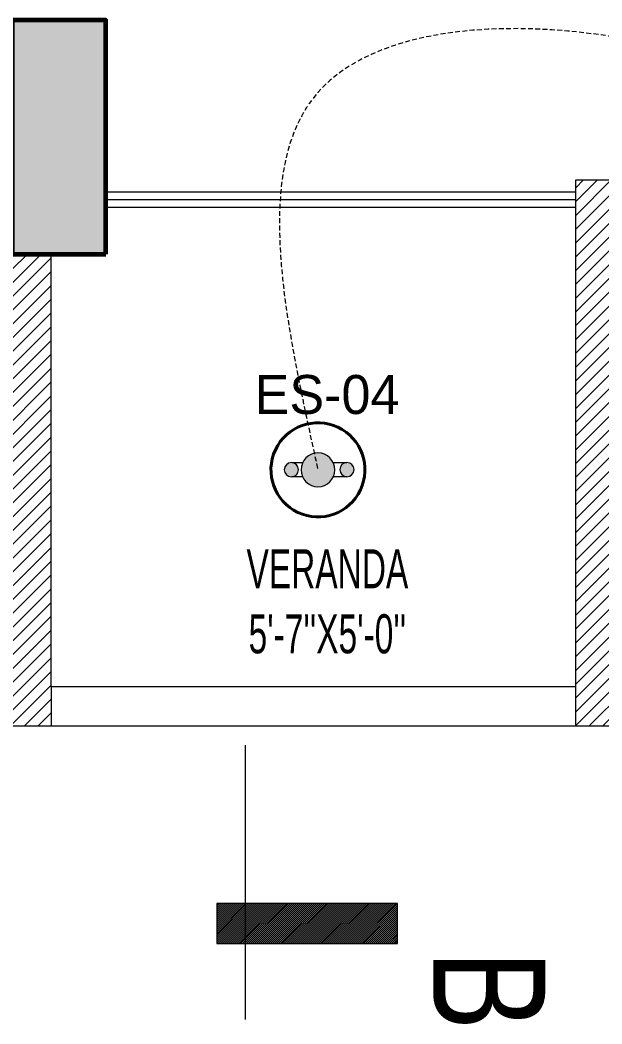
# Model space of a CAD drawing. Header units: inches. Extents: x 109699 to 44449955, y -10987 to 15824140.
# Drawn here: x 197768.4 to 197843, y -4297.2 to -4168.5 of the extents above; entities that cross this region are included whole.
import ezdxf

# ---------------------------------------------------------------- set-up
doc = ezdxf.new("R2010")
doc.units = ezdxf.units.IN
doc.header["$LTSCALE"] = 5
doc.header["$MEASUREMENT"] = 0
doc.linetypes.add('DASHDOT', pattern=[1, 0.5, -0.25, 0, -0.25])
doc.linetypes.add('DASHED2', pattern=[0.375, 0.25, -0.125])
doc.layers.get('0').update_dxf_attribs({"color": 123})
for name, color, linetype, lineweight in [('@NORMAL', 7, 'Continuous', 5), ('cloumn', 253, 'Continuous', 60), ('E-Con-Point', 5, 'DASHED2', 13), ('E-ES-Energy Saver-Light', 140, 'Continuous', 13), ('glass', 140, 'Continuous', 18), ('ha', 252, 'Continuous', 5), ('SB', 1, 'DASHDOT', 20), ('Text', 7, 'Continuous', 0), ('WALL', 8, 'Continuous', 53), ('WALL HATCH', 251, 'Continuous', 13), ('WALL-1', 8, 'Continuous', 9)]:
    doc.layers.add(name, color=color, linetype=linetype, lineweight=lineweight)
doc.layers.add('T', color=8, linetype='Continuous')
doc.styles.add('ARIAL', font='arial.ttf', dxfattribs={"width": 0.8, "height": 48})
doc.styles.get("Standard").update_dxf_attribs({"font": 'times.ttf'})
doc.styles.add('style2', font='ARIALN.TTF', dxfattribs={"width": 0.75, "height": 3})
pattern_1 = [(44.99999999999984, (180288.0057856818, 2542407.827886132), (-0.8838834764831834, 0.8838834764831853), [])]

# ---------------------------------------------------------------- blocks, each defined once
blk = doc.blocks.new('coloumn-01')
at = {"layer": 'ha'}
h = blk.add_hatch(dxfattribs=at)
h.set_pattern_fill('AR-CONC', color=256, scale=0.5)
h.set_pattern_definition([(49.99999999999999, (0, 0), (3.586300913003767, -0.3137606749129755), [0.375, -4.125]), (355, (0, 0), (-0.693756668065, 3.760960668500059), [0.3, -3.3]), (100.45144446, (0.298858405, -0.02614672), (2.89254423363556, 3.447199954843147), [0.3187009599999999, -3.505710559999999]), (46.18420000000001, (0, 1), (5.336206653357862, -0.8275964039653827), [0.5625, -6.1875]), (96.63563549, (0.444683725, 0.931033465), (4.673309728371142, 4.870593003872752), [0.47805171, -5.258568799999999]), (351.1841639899999, (0, 1), (4.673309725273866, 4.870593001349951), [0.45, -4.950000005]), (21, (0.5, 0.75), (2.984535260592308, -2.013094453326694), [0.375, -4.125]), (326.0000000000001, (0.5, 0.75), (1.216576659607909, 3.625750225234265), [0.3, -3.3]), (71.45144474, (0.74871127, 0.58224213), (4.201111883649856, 1.612655764031769), [0.31870095, -3.50571056]), (37.50000000000001, (0, 0), (0.06079927658645334, 1.664469269156557), [0, -3.26, 0, -3.35, 0, -3.3125]), (7.499999999999999, (0, 0), (1.315347687210743, 1.972058559411801), [0, -1.91, 0, -3.185, 0, -1.2625]), (327.5, (-1.115, 0), (2.669112180862045, -0.1127743586718988), [0, -1.25, 0, -3.9, 0, -5.175]), (317.5, (-1.615, 0), (2.915930846711931, 0.5005249116615886), [0, -1.625, 0, -2.59, 0, -3.675])])
h.paths.add_polyline_path([(32128.44739975178, -2546319.049243456), (32092.44739975178, -2546319.049243456), (32092.44739975178, -2546331.049243456), (32128.44739975178, -2546331.049243456)])
h.paths.add_polyline_path([(32128.44739975189, -2546617.132962178), (32098.44739975189, -2546617.132962178), (32098.44739975189, -2546629.132962178), (32128.44739975189, -2546629.132962178)])
h.paths.add_polyline_path([(31978.51966727065, -2546605.132962178), (31966.51966727065, -2546605.132962178), (31966.51966727065, -2546635.132962178), (31978.51966727065, -2546635.132962178)])
h.paths.add_polyline_path([(31821.20333333506, -2546605.132962178), (31809.20333333506, -2546605.132962178), (31809.20333333506, -2546635.132962178), (31821.20333333506, -2546635.132962178)])
h.paths.add_polyline_path([(31689.20328743063, -2546611.133238418), (31677.20328743063, -2546611.133238418), (31677.20328743063, -2546635.133238418), (31689.20328743063, -2546635.133238418)])
h.paths.add_polyline_path([(31417.20347832461, -2546611.132962178), (31405.20347832461, -2546611.132962178), (31405.20347832461, -2546635.132962178), (31417.20347832461, -2546635.132962178)])
h.paths.add_polyline_path([(31435.20347912709, -2546415.348983645), (31405.20347912709, -2546415.348983645), (31405.20347912709, -2546427.348983645), (31435.20347912709, -2546427.348983645)])
h.paths.add_polyline_path([(31633.74647668525, -2546415.348983645), (31603.74647668525, -2546415.348983645), (31603.74647668525, -2546427.348983645), (31633.74647668525, -2546427.348983645)])
h.paths.add_polyline_path([(31821.20245073218, -2546319.049243455), (31809.20245073218, -2546319.049243455), (31809.20245073218, -2546349.049243455), (31821.20245073218, -2546349.049243455)])
h.paths.add_polyline_path([(31996.51966727068, -2546319.049243455), (31966.51966727068, -2546319.049243455), (31966.51966727068, -2546331.049243455), (31996.51966727068, -2546331.049243455)])
h.paths.add_polyline_path([(31581.74648750067, -2546291.049243452), (31541.74648750067, -2546291.049243452), (31541.74648750067, -2546301.049243452), (31581.74648750067, -2546301.049243452)])
h.paths.add_polyline_path([(31485.74647668505, -2546261.049243452), (31475.74647668505, -2546261.049243452), (31475.74647668505, -2546301.049243452), (31485.74647668505, -2546301.049243452)])
h.paths.add_polyline_path([(31581.74648750064, -2546206.049278549), (31521.74648750064, -2546206.049278549), (31521.74648750064, -2546216.049243455), (31581.74648750064, -2546216.049243455)])
h.paths.add_polyline_path([(31435.20347595899, -2546206.049243455), (31405.20347595899, -2546206.049243455), (31405.20347595899, -2546218.049243455), (31435.20347595899, -2546218.049243455)])
h.paths.add_polyline_path([(31435.20347912709, -2546094.049243455), (31405.20347912709, -2546094.049243455), (31405.20347912709, -2546106.049243455), (31435.20347912709, -2546106.049243455)])
h.paths.add_polyline_path([(31583.74647668522, -2546094.049243455), (31547.74647668522, -2546094.049243455), (31547.74647668522, -2546106.049243455), (31583.74647668522, -2546106.049243455)])
h.paths.add_polyline_path([(31775.41359277777, -2546094.049243455), (31763.41359277777, -2546094.049243455), (31763.41359277777, -2546124.049243455), (31775.41359277777, -2546124.049243455)])
h.paths.add_polyline_path([(32059.80123907101, -2546094.049243455), (32047.80123907101, -2546094.049243455), (32047.80123907101, -2546124.049243455), (32059.80123907101, -2546124.049243455)])
h.paths.add_polyline_path([(32058.06771510976, -2545913.633020405), (32028.06771510976, -2545913.633020405), (32028.06771510976, -2545925.633020405), (32058.06771510976, -2545925.633020405)])
h.paths.add_polyline_path([(32048.06771510973, -2545722.712815279), (32036.06771510973, -2545722.712815279), (32036.06771510973, -2545746.712815279), (32048.06771510973, -2545746.712815279)])
h.paths.add_polyline_path([(31799.41359277774, -2545913.633020405), (31763.41359277774, -2545913.633020405), (31763.41359277774, -2545925.633020405), (31799.41359277774, -2545925.633020405)])
h.paths.add_polyline_path([(31591.53986684192, -2545945.049243456), (31561.31223659915, -2545945.049243456), (31561.31223659915, -2545957.049243456), (31591.53986684192, -2545957.049243456)])
h.paths.add_polyline_path([(31435.20347912709, -2545945.049243456), (31405.20347912709, -2545945.049243456), (31405.20347912709, -2545957.049243456), (31435.20347912709, -2545957.049243456)])
h.paths.add_polyline_path([(31429.2035252499, -2545715.383477275), (31405.2035252499, -2545715.383477275), (31405.2035252499, -2545727.383477275), (31429.2035252499, -2545727.383477275)])
h.paths.add_polyline_path([(31605.53986684192, -2545715.383237123), (31581.53986684192, -2545715.383237123), (31581.53986684192, -2545727.383237123), (31605.53986684192, -2545727.383237123)])
h.paths.add_polyline_path([(31775.41359277774, -2545711.610186095), (31763.41359277774, -2545711.610186095), (31763.41359277774, -2545735.610186095), (31775.41359277774, -2545735.610186095)])
at = {"layer": 'cloumn', "elevation": -16.98928691961896}
blk.add_lwpolyline([(31821.20333333506, -2546635.132962178), (31821.20333333506, -2546605.132962178), (31809.20333333506, -2546605.132962178), (31809.20333333506, -2546635.132962178)], close=True, dxfattribs=at)
blk = doc.blocks.new('365+')
at = {"layer": 'WALL HATCH'}
h = blk.add_hatch(dxfattribs=at)
h.set_pattern_fill('ANSI31', color=256, scale=2.4, angle=-90.00000000000001)
h.set_pattern_definition([(315, (216545.5605739754, -27473.04785516445), (0.2121320343559642, 0.2121320343559642), [])])
h.paths.add_polyline_path([(143098.0825064929, -14530.11919080681), (143106.6504531631, -14530.11919080681), (143106.6504531631, -14568.79962854285), (143098.0825064929, -14568.79962854285)])
at = {"layer": 'Text', "ltscale": 0.5}
blk.add_lwpolyline([(143106.6504531631, -14568.79962854285), (143106.6504531631, -14530.11919080681), (143098.0825064929, -14530.11919080681), (143098.0825064929, -14568.79962854285)], close=True, dxfattribs=at)
blk.add_lwpolyline([(143064.2585997115, -14562.72299100272), (143122.8752751347, -14562.72299100272)], dxfattribs=at)
blk = doc.blocks.new('A$C63FA2F8C')
at = {"linetype": 'ByBlock', "ltscale": 0.5}
h = blk.add_hatch(color=256, dxfattribs=at)
h.dxf.hatch_style = 1
h.paths.add_polyline_path([(337.2288066126173, 261.8435315283132, 1), (186.444764951407, 261.8435315283132, 1)])
h.paths.add_polyline_path([(174.7543875355803, 261.112525689078, 1), (111.9624450998782, 261.112525689078, 1)])
h.paths.add_polyline_path([(359.7620794158132, 260.9155295394245, 1), (422.5540218515153, 260.9155295394245, 1)])
at = {"ltscale": 2}
for p, q in [((193.2174023309955, 293.0739176886738), (145.2272237805882, 293.0739176886738)), ((391.274980574695, 293.0739176886738), (330.4561692330288, 293.0739176886738)), ((193.5781424691202, 229.8323706932948), (145.2272237805882, 229.8323706932948)), ((391.274980574695, 229.8323706932948), (330.0954290949041, 229.8323706932948))]:
    blk.add_line(p, q, dxfattribs=at)
for centre, radius in [((261.8367857820122, 261.8435315283132), 75.39202083060518), ((143.3584163177293, 261.112525689078), 31.39597121785105), ((391.1580506336642, 260.9155295394245), 31.39597121785105)]:
    blk.add_circle(centre, radius, dxfattribs=at)
at = {"lineweight": 40}
blk.add_ellipse((261.8367857820122, 261.8435315283132), major_axis=(-89.30196609760064, 189.4862523083066), ratio=0.9999999999956461, start_param=-1.547953900145618, end_param=4.735231407033968, dxfattribs=at)

msp = doc.modelspace()

# ---------------------------------------------------------------- hatches: boundary and pattern name
at = {"layer": '@NORMAL'}
h = msp.add_hatch(dxfattribs=at)
h.set_pattern_fill('ANSI31', scale=10, angle=-7.63333123551244e-14, style=0)
h.set_pattern_definition(pattern_1)
h.paths.add_polyline_path([(197772.35603647, -4198.507428802344), (197767.3560211694, -4198.507428801879), (197767.3560211694, -4224.006718807648), (197767.3561014998, -4224.006718808114), (197767.3561907608, -4259.007487029097), (197772.3561907609, -4259.007487029097), (197772.3561907609, -4254.007487029097), (197772.3561780095, -4254.007487029097)])
h.paths.add_polyline_path([(197767.3560211694, -4219.005408094059), (197755.3564321727, -4219.006559529136), (197755.3561015006, -4224.006718808114), (197767.3560211694, -4224.006718807648)])
h.paths.add_polyline_path([(198106.672355105, -4154.987249040305), (198101.672355105, -4154.987249040305), (198101.672355105, -4187.507428802344), (198086.6000875862, -4187.507428802344), (198086.6000875862, -4192.507428801879), (198106.672355105, -4192.507428801879)])
h = msp.add_hatch(dxfattribs=at)
h.set_pattern_fill('ANSI31', scale=10, angle=-7.63333123551244e-14, style=0)
h.set_pattern_definition(pattern_1)
h.paths.add_polyline_path([(197987.672355105, -4189.007487029097), (197936.672355105, -4189.007487028632), (197936.672355105, -4194.007487029097), (197987.6676232854, -4194.007487029097), (197987.6676232854, -4194.005344793926), (197987.672355105, -4194.005344793926)])
h.paths.add_polyline_path([(197924.672355105, -4189.007487029097), (197874.672355105, -4189.007487029097), (197874.672355105, -4194.007487029097), (197874.6770869246, -4194.007487029097), (197924.672355105, -4194.007487029097)])
h.paths.add_polyline_path([(197844.672355105, -4189.007487029097), (197839.672355105, -4189.007487029097), (197839.672355105, -4194.007438624538), (197839.672355105, -4194.007487029097), (197839.672355105, -4259.007487029097), (197869.672355105, -4259.007487029097), (197874.672355105, -4259.007487029097), (197874.672355105, -4254.007487029097), (197844.672355105, -4254.007487028632)])

# ---------------------------------------------------------------- linework, layer by layer
for p, q in [((197839.672355105, -4194.007487029097, 0.4632158499592727), (197839.672355105, -4189.007487029097, 0.4632158499592727)), ((197839.672355105, -4194.007438624538, 0.4632158499592727), (197839.672355105, -4189.007487029097, 0.5632158499592741))]:
    msp.add_line(p, q, dxfattribs=at)
at = {"layer": 'E-Con-Point', "ltscale": 0.5}
msp.add_spline([(197881.2644607783, -4186.028690765797), (197864.796875, -4176.5), (197806.5773434423, -4177.787361460378), (197806.576804842, -4226.172867511348, 0.1715806327921996)], degree=3, dxfattribs=at)
at = {"layer": 'glass'}
for p, q in [((197779.3560211694, -4190.507487029097, 0.3762629327457496), (197839.672355105, -4190.507487029097, 0.573001171404826)), ((197779.3560211694, -4191.507487029097, 0.3762629327457496), (197839.672355105, -4191.507487029097, 0.573001171404826)), ((197779.3560211694, -4192.507487029097, 0.3762629327457496), (197839.672355105, -4192.507487029097, 0.573001171404826))]:
    msp.add_line(p, q, dxfattribs=at)
at = {"layer": 'SB', "ltscale": 0.5}
for points in [[(197881.2644607783, -4186.028690765797), (197891.8199864449, -4080.199614006546), (197881.8357134167, -4035.807421842273), (197841.7655084135, -3904.515938993271), (197801.9862207855, -3805.549522001664), (197663.9766229787, -3767.080870901016, 1.357551479428487)], [(197980.0878817234, -4185.083061786114), (197978.4243535664, -4143.988326652499), (197966.3155351148, -4108.438481427784), (197980.8807668286, -4040.216146375065, 0.291434139944613), (197915.2544462807, -3991.310191272347), (197845.8532069354, -3839.400657011567, -0.06870740550734084), (197663.9766229787, -3767.080870901016, 1.357551479428487)]]:
    msp.add_spline(points, degree=3, dxfattribs=at)
at = {"layer": 'WALL-1'}
for p, q in [((197839.672355105, -4259.007487029097, 0.3632158499592819), (197839.672355105, -4189.007487029097, 0.3632158499592713)), ((197839.672355105, -4189.007487029097, 0.3632158499592713), (197844.672355105, -4189.007487029097, 0.3632158499592713)), ((197772.3561780095, -4254.007487029097, -0.1202988515667442), (197772.35603647, -4198.507428801413, -0.02879830187449528)), ((197772.3561780097, -4254.007487029097, 0.1632158499592506), (197772.3561907609, -4259.007487029097, -0.02854213568338792)), ((197767.3561907608, -4259.007487029097, 0.06321584995924923), (197772.3561907609, -4259.007487029097, 0.06321584995924923)), ((197772.3561780095, -4259.007487029097, 0.06321584995924923), (197839.672355105, -4259.007487029097, 0.06321584995924923)), ((197839.672355105, -4259.007487029097, 0.06321584995924923), (197869.672355105, -4259.007487029097, 0.06321584995924923))]:
    msp.add_line(p, q, dxfattribs=at)
at = {"layer": 'WALL-1', "elevation": -0.02854213568338792}
msp.add_lwpolyline([(197772.3561907609, -4259.007487029097), (197839.672355105, -4259.007487029097), (197839.672355105, -4254.007487029097), (197772.3561907609, -4254.007487029097)], close=True, dxfattribs=at)

# ---------------------------------------------------------------- block references
at = {"layer": '@NORMAL'}
msp.add_blockref('coloumn-01', (165958.1526878368, 2542436.625533376, 16.96783934052013), dxfattribs=at)
at = {"layer": 'E-ES-Energy Saver-Light', "xscale": -0.02880000000004657, "yscale": 0.02880000000004657, "zscale": 0.02880000000004657, "rotation": 180}
msp.add_blockref('A$C63FA2F8C', (197799.0359054114, -4218.63177380332, 0.1715806327921996), dxfattribs=at)
at = {"layer": 'WALL', "xscale": 0.6, "yscale": 0.6, "zscale": 0.6, "rotation": 270}
msp.add_blockref('365+', (206534.871844655, 81577.09210026657, 0.0857903163960998), dxfattribs=at)

# ---------------------------------------------------------------- texts
at = {"layer": 'E-ES-Energy Saver-Light', "insert": (197798.4489086216, -4219.081242153333, 0.1715806327921996), "char_height": 5, "width": 24.08470202641911, "attachment_point": 7}
msp.add_mtext('{\\fCentury Gothic|b0|i0|c0|p34;ES-04}', dxfattribs=at)
at = {"layer": 'T', "lineweight": 35, "insert": (197807.7885825798, -4249.761273378519, 0.0857903163960998), "char_height": 5, "width": 44.92537410357909, "attachment_point": 8, "style": 'style2'}
msp.add_mtext("VERANDA\\P5'-7''X5'-0''", dxfattribs=at)
at = {"layer": 'Text', "ltscale": 0.5, "insert": (197835.7652707435, -4298.020136556848, 0.0857903163960998), "char_height": 14.4, "attachment_point": 3, "rotation": 269.9998409472069, "style": 'ARIAL'}
msp.add_mtext_dynamic_manual_height_columns('\\A1;{\\fCentury Gothic|b0|i0|c0|p34;B}', width=23.41346016275091, gutter_width=144, heights=[0], dxfattribs=at)

doc.saveas('drawing.dxf')
